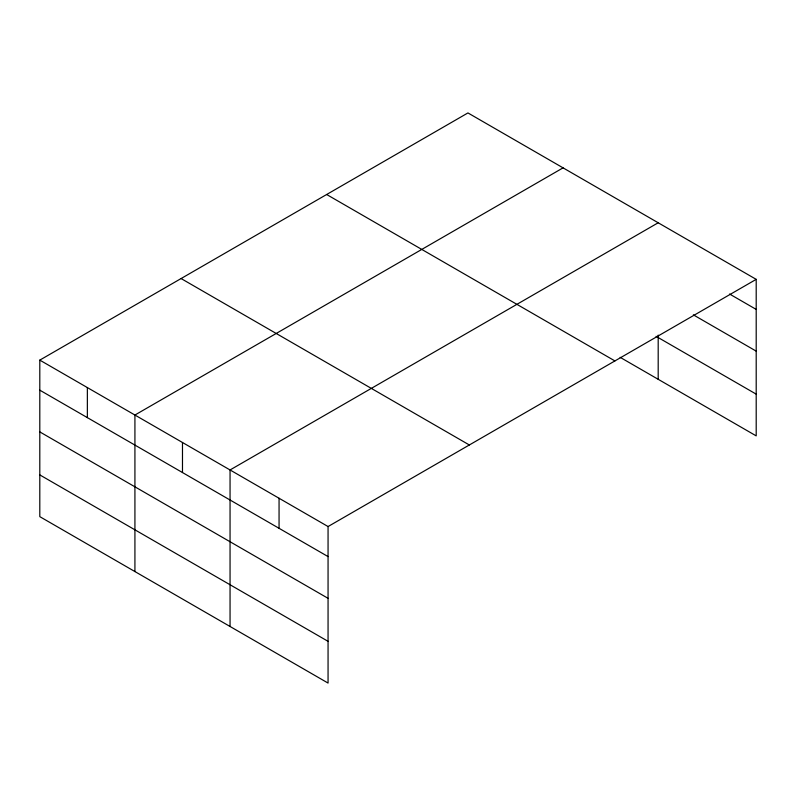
<?xml version="1.0" encoding="UTF-8"?>
<svg xmlns="http://www.w3.org/2000/svg" width="796" height="796" viewBox="0 0 796 796"><rect width="100%" height="100%" fill="white"/><g stroke="black" fill="none" stroke-linecap="round" stroke-linejoin="round"><path stroke-width="1.19" d="M756.2 279.356L467.939 112.933L39.8 360.12L39.8 516.644L328.061 683.067L328.061 526.544L756.2 279.356L756.2 435.88L620.144 357.334M563.07 167.856L134.922 415.034L134.922 571.568M658.192 222.771L230.054 469.958L230.054 626.482M729.564 294.022L756.2 309.405M693.346 314.848L756.2 351.135M656.083 336.34L756.2 394.139M326.659 194.503L614.91 360.926M181.09 278.55L469.341 444.974M39.8 360.12L328.061 526.544M39.8 390.169L328.061 556.593M39.8 431.9L328.061 598.323M39.8 474.904L328.061 641.327M658.192 335.106L658.192 379.294M279.058 498.246L279.058 528.295M182.483 442.496L182.483 472.545M87.361 387.582L87.361 417.621"/></g></svg>
